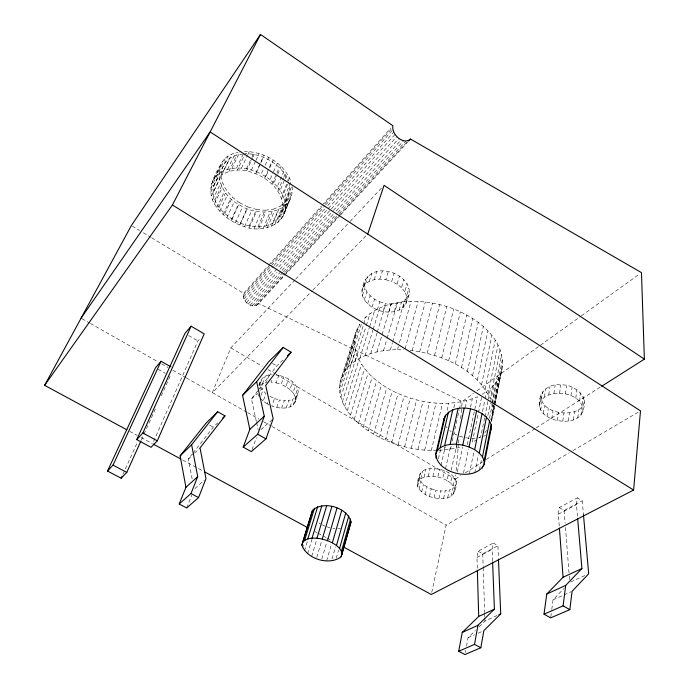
<?xml version="1.0" encoding="UTF-8"?>
<svg xmlns="http://www.w3.org/2000/svg" width="689" height="689" viewBox="0 0 689 689"><rect width="100%" height="100%" fill="white"/><g stroke="black" fill="none" stroke-linecap="round" stroke-linejoin="round"><path stroke-width="0.52" stroke-dasharray="3.44 2.58" d="M220.687 164.766C211.988 178.356 205.753 193.531 216.863 207.518C223.615 216.785 233.657 223.339 244.561 226.655C261.476 233.717 289.208 224.459 285.005 202.48L291.972 185.797C295.908 215.442 255.912 217.535 238.454 204.125C217.311 194.203 208.629 157.368 238.084 152.381M584.341 400.102C584.961 411.996 580.431 419.834 568.33 421.022C559.442 421.883 549.934 419.704 543.225 413.572C532.606 401.248 544.689 381.913 560.786 385.048C575.797 382.989 596.579 403.883 574.557 411.626C562.198 415.613 540.167 410.747 540.977 394.763M436.912 450.554C410.722 450.933 384.195 442.975 363.163 427.214C348.823 416.38 335.491 398.32 340.857 379.441L355.825 332.425L359.71 324.106L344.724 371.302L340.857 379.441M467.331 444.681L477.443 396.735C450.15 408.232 418.214 403.797 392.274 390.732C371.311 380.164 349.03 357.996 355.825 332.425M213.22 192.481C211.799 175.075 232.081 167.194 246.541 170.924C263.637 174.558 281.284 187.322 282.869 205.908C277.271 244.957 215.312 222.926 213.22 192.481L221.16 176.134L221.806 169.167L224.778 163.035L229.902 158.186L236.852 154.982L242.037 154.172M276.289 374.463L455.395 479.139L455.765 474.885M456.144 470.63L458.461 444.043M458.555 442.975L459.115 436.593M460.691 418.516L462.181 401.498L473.498 393.367M491.567 420.953L494.366 405.718M494.917 405.029L502.066 368.658C505.666 336.818 473.653 314.925 446.791 306.562C419.145 298.268 383.842 297.837 362.569 320.264M582.834 412.013C584.608 392.075 547.462 386.34 539.633 402.996M577.468 516.328L576.469 504.606L577.313 497.863L582.231 500.825L583.445 514.571M582.162 404.762L583.247 396.425M580.948 415.252L582.033 406.941M550.795 616.801L551.639 610.428M551.786 609.369L553.06 599.809L563.955 588.458M579.604 401.256L580.715 392.911M577.735 417.947L578.838 409.645M575.763 398.164L576.908 389.828M573.429 419.911L574.557 411.626M559.244 525.974L558.366 514.227L559.279 507.56L577.313 497.863M570.905 395.71L572.077 387.373M568.33 421.022L569.484 412.763M562.775 421.22L563.955 412.978M565.368 394.074L566.573 385.745M557.125 420.505L558.348 412.272M559.546 393.359L560.786 385.048M551.76 418.912L553.017 410.687M553.861 393.626L555.136 385.332M548.702 394.849L550.003 386.563M547.023 416.552L548.306 408.336M543.225 413.572L544.534 405.365M544.439 396.924L545.757 388.665M281.792 212.729L288.734 196.072L289.845 189.234L288.777 182.912M541.347 399.706L542.682 391.464M540.615 410.17L541.942 401.954M539.392 406.57L540.727 398.345M259.348 385.633C259.753 379.071 265.325 374.273 272 374.79M492.583 561.147L492.135 549.417L493.272 543.053L497.906 545.697L498.431 558.478M465.333 652.44L465.721 650.338M466.505 646.118L468.055 637.695L475.401 630.461M477.288 568.201L476.969 557.479L478.149 551.191L493.272 543.053M494.573 404.676L502.557 364.076M491.343 421.823L494.401 406.26M495.219 402.109L502.066 368.658M492.463 417.5L494.711 406.071M489.517 418.197L492.247 404.477M492.454 403.427L496.855 381.267L500.937 373.068M479.458 469.803L481.335 460.312M492.928 413.004L492.721 408.37L493.341 405.244M493.548 404.202L502.41 359.374M490.809 419.722L493.668 405.235M493.875 404.193L499.189 377.279M487.846 415.519L490.379 402.884M490.585 401.825L493.961 384.979L496.855 381.267M492.041 402.6L501.601 354.585M484.582 417.818L480.758 436.723L479.148 437.92M484.798 416.767L490.534 388.407L493.961 384.979M474.781 472.861L478.381 454.981M500.136 349.762L490.267 398.853C476.159 368.641 441.52 354.112 410.093 350.356M488.019 394.065L498.018 344.931M469.338 473.946L474.075 450.864M482.533 411.428L484.892 399.904M485.108 398.862L486.615 391.524L490.534 388.407M485.108 389.302L495.253 340.151M481.585 397.441L472.249 442.372L475.841 440.254M481.551 384.626L491.868 335.457M463.516 472.999L468.563 448.918M269.95 396.364L274.532 398.543L271.81 406.028C277.633 408.103 284.169 409.051 290.112 406.872C296.451 404.581 295.667 396.95 298.311 391.912C296.778 381.525 285.298 376.048 275.85 374.928M295.03 402.505L298.311 391.912M470.501 407.121L472.284 398.802M457.272 472.12L462.638 447.04M431.736 592.402L446.11 525.19L569.217 452.794M477.374 380.07L487.881 330.909M453.405 494.202L456.152 481.12C452.062 471.31 439.78 468.124 430.031 468.701C420.729 468.572 416.664 478.295 417.655 486.313C421.987 495.822 433.906 498.939 443.561 498.509C452.983 498.827 457.151 489.319 456.152 481.12M454.594 491.662L454.507 488.828L453.147 485.883L454.809 478.175M451.045 496.269L452.699 488.604L455.041 486.52L456.23 483.971M453.147 485.883L450.597 483.041L452.277 475.324M447.686 497.734L449.349 490.094L452.699 488.604M443.561 498.509L445.232 490.878L449.349 490.094M451.226 470.32L456.695 445.275M438.91 450.485L456.376 448.186L457.048 445.068M465.204 407.742L466.789 400.49M472.62 375.694L483.334 326.543M450.597 483.041L447.032 480.491L448.728 472.783M445.525 468.753L450.64 445.817M438.936 498.543L440.633 490.93L445.232 490.878M467.314 371.526L478.261 322.409M450.425 449.357L451.123 446.257M452.268 441.089L457.565 417.301M457.797 416.268L459.175 410.058M459.408 409.025L461.019 401.79M447.032 480.491L442.691 478.433L444.414 470.725M441.003 465.506L445.258 446.739M434.13 497.837L435.853 490.232L440.633 490.93M461.509 367.625L472.706 318.551M417.448 483.48C420.178 475.367 430.961 475.694 437.885 477.003L439.634 469.304M444.241 450.15L444.939 447.058M453.836 407.854L455.007 402.695M429.454 496.442L431.202 488.846C425.768 486.598 419.033 482.567 419.282 475.866M438.445 458.702L440.607 449.314M447.135 410.411L448.806 403.211M432.95 476.297L434.725 468.606M455.274 364.025L466.72 314.994M425.208 494.452L426.982 486.856M428.239 476.375L430.031 468.701M424.079 477.219L425.888 469.562M431.305 450.554L442.467 403.332M421.685 491.989L423.477 484.393M420.755 478.769L422.59 471.121M419.101 489.216L420.919 481.62M418.499 480.905L420.333 473.274M417.655 486.313L419.48 478.709M448.651 360.76L460.364 311.798M424.665 450.175L436.025 403.056M340.022 215.416L257.505 304.779C250.805 308.905 241.262 300.645 243.656 293.368L267.943 266.1M417.973 449.417L429.548 402.385M441.709 357.867L453.698 308.973M411.273 448.281L423.063 401.342M434.526 355.378L446.791 306.562M404.615 446.773L416.63 399.913M427.163 353.311L439.703 304.59M361.906 291.369C362.595 277.004 374.36 268.038 388.295 271.63C401.291 273.826 414.881 286.538 406.923 300.395C404.15 313.228 387.304 314.012 377.279 309.826C370.828 307.113 364.714 302.471 362.397 295.624C360.769 289.94 364.722 284.876 365.549 279.372M398.053 444.913L410.291 398.13M419.704 351.7L432.52 303.074M391.628 442.717L404.09 395.994M412.211 350.555L425.302 302.023M385.392 440.193L398.07 393.522M405.063 348.841L418.128 301.455M379.381 437.36L392.274 390.732M373.645 434.242L386.762 387.649M344.724 371.302C356.506 354.792 378.278 349.943 397.467 349.676L398.328 346.593M399.491 342.476L411.057 301.369M336.258 558.211L338.532 550.175M405.692 304.323L409.232 292.291M390.344 349.952L392.403 342.769M392.696 341.744L404.176 301.756M403.022 307.656L405.339 299.569L408 296.236M406.923 300.395L406.622 296.115L408.939 288.011M368.227 430.849L381.551 384.281M332.064 558.891L335.509 546.851M406.622 296.115L404.779 291.791L407.121 283.679M363.163 427.214L376.694 380.664M326.672 560.803L331.443 544.276M399.12 310.153L401.454 302.092L405.339 299.569M404.779 291.791L401.515 287.709L403.892 279.605M383.489 350.701L386.779 339.444M387.08 338.42L397.536 302.617M321.841 558.943L326.974 541.408M394.254 311.686L396.606 303.634L401.454 302.092M358.495 423.365L372.232 376.814M388.742 312.143L391.128 304.099L396.606 303.634M401.515 287.709L397.045 284.178L399.456 276.074M376.961 351.907L391.206 303.935M316.742 557.41L321.625 540.925M354.267 419.317L368.193 372.758M370.82 353.552L376.961 333.192M377.271 332.176L385.246 305.701M311.695 556.324L316.639 539.849M307.63 553.749L311.996 539.332M350.512 415.105L364.61 368.537M397.045 284.178L391.688 281.448L394.134 273.352M382.963 311.506L385.384 303.479L391.128 304.099M365.127 355.619L372.878 330.229M373.188 329.213L379.699 307.888M377.279 309.826L379.734 301.808C372.155 298.69 364.438 292.239 364.507 283.368M304.504 550.89L307.862 539.909M347.265 410.765L361.527 364.162M359.916 358.082L369.304 327.688M369.614 326.672L374.627 310.463M302.531 547.927L303.453 544.93M362.948 287.382C367.366 279.467 377.684 278.201 385.814 279.708L388.295 271.63M344.552 406.312L358.969 359.684M379.846 279.088L382.361 271.027M342.407 401.799L356.962 355.119M355.24 360.915L365.954 326.552M366.272 325.535L370.053 313.409M372.069 307.199L374.558 299.198M351.132 364.085L363.491 324.752M363.809 323.744L366.023 316.682M340.848 397.252L355.524 350.52M347.618 367.564L361.294 324.286M367.668 303.815L370.191 295.814M339.892 392.696L354.68 345.912M339.892 383.756L357.453 328.171M339.574 388.191L354.439 341.331M374.205 279.631L376.762 271.587M364.369 299.87L366.927 291.869M369.304 281.293L371.879 273.257M365.463 283.946L368.055 275.919M362.397 295.624L364.981 287.632M295.676 399.482L295.004 396.158L297.648 388.57M293.126 405.029L295.762 397.475L297.657 394.943M295.004 396.158L293.049 392.747L295.71 385.16M290.112 406.872L292.747 399.336L295.762 397.475M286.185 407.931L288.837 400.412L292.747 399.336M293.049 392.747L289.931 389.5L292.618 381.913M281.629 408.146L284.299 400.636L288.837 400.412M289.931 389.5L285.866 386.641L288.588 379.053M276.728 407.492L279.424 399.999L284.299 400.636M285.866 386.641L281.138 384.384L283.885 376.797M269.046 404.719L267.194 403.849L267.883 401.98M271.742 380.345L271.044 382.24L276.074 382.877L278.856 375.307M252.045 449.633L256.411 437.73M267.194 403.849L263.198 401.093L265.971 393.608L262.871 390.448L260.847 387.089L260.063 383.764M261.114 395.124L262.871 390.448M269.227 374.954L266.393 382.507L262.457 383.652L259.503 385.599L262.354 378.08M260.141 388.966L260.847 387.089M262.457 383.652L265.299 376.116M258.788 385.375L260.571 380.69M186.676 507.965L191.749 495.193M294.918 279.889L230.815 347.885L212.35 392.635L312.177 290.758M282.688 216.957L289.595 200.31M284.204 213.693L291.111 197.028M285.375 206.39L292.317 189.708M280.595 219.912L287.511 203.272M285.108 210.145L292.024 193.471M282.869 205.908L289.845 189.234M278.442 218.542L285.384 201.911L288.734 196.072M277.968 222.487L284.893 205.865M285.005 202.48L283.989 198.475L290.999 181.801C284.195 163.069 263.887 151.296 244.406 151.563M274.851 224.648L281.801 208.052M281.56 198.527L288.596 181.862M271.302 226.38L278.278 209.8M273.085 222.978L280.061 206.381L285.384 201.911M267.375 227.646L274.394 211.084M283.989 198.475L282.335 194.47L287.735 181.715M288.148 180.733L289.389 177.788M266.1 225.785L273.154 209.223L280.061 206.381M263.146 228.421L270.209 211.885M282.335 194.47L280.078 190.508L284.678 179.726M285.091 178.744L287.184 173.843M277.891 191.094L283.351 178.356M283.773 177.383L285.031 174.438C276.16 161.527 260.795 153.63 245.155 153.69L237.352 170.166M258.668 228.714L265.79 212.203M280.078 190.508L277.236 186.685L284.411 170.028M257.97 226.793L265.11 210.274L273.154 209.223M254.034 228.515L261.209 212.023M277.236 186.685L273.869 183.05L277.279 175.221M277.71 174.239L281.112 166.411M272.103 184.152L279.364 167.513M273.869 183.05L270.036 179.683L273.051 172.844M273.481 171.862L277.348 163.06M249.306 227.826L256.541 211.351M153.604 441.468L197.924 340.934L200.714 337.782M249.211 225.958L256.472 209.49L265.11 210.274M244.561 226.655L251.864 210.205M264.576 178.193L271.974 161.588M270.036 179.683L265.799 176.651L267.969 171.768M269.709 167.858L273.188 160.046M265.799 176.651L261.234 174.007L263.431 169.124M265.187 165.222L268.701 157.419M240.392 223.348L247.764 206.915L256.472 209.49M239.867 225.036L247.239 208.603M141.366 440.021L143.57 435.112M144.018 434.13L155.507 408.62M161.252 395.856L170.967 374.273M235.302 222.978L242.743 206.571M122.918 474.316L137.49 442.114M212.651 181.121C220.919 165.704 242.158 165.799 256.429 171.794L263.973 155.232M255.843 173.671L263.379 157.109M232.047 219.128L239.557 202.73C230.341 196.649 222.452 187.451 221.16 176.134M230.944 220.523L238.454 204.125M251.459 170.071L255.498 161.312M255.946 160.339L259.081 153.526M226.853 217.698L234.441 201.326M246.438 168.848L251.416 158.169M251.873 157.195L254.138 152.338M246.541 170.924L252.415 158.298M252.863 157.325L254.215 154.414M223.107 214.563L230.763 198.199M224.726 213.556L232.365 197.183M219.757 211.153L227.473 194.798M241.443 168.168L247.385 155.559M247.842 154.586L249.211 151.675M218.904 206.976L226.664 190.62M216.863 207.518L224.648 191.18M236.577 168.038L243.94 152.536M214.477 203.729L222.314 187.391M231.926 168.443L239.806 151.993M214.968 199.793L222.831 183.446M228.946 171.415L236.852 154.982M212.643 199.836L220.532 183.507M227.568 169.391L235.5 152.967M211.394 195.909L219.326 179.571M223.581 170.855L231.556 154.448M221.936 174.584L229.902 158.186M213.823 185.522L228.05 156.412M210.756 191.998L218.732 175.669M214.537 177.986L222.564 161.622M211.385 184.549L219.403 168.202M210.748 188.192L225.036 158.815M256.368 421.539L251.476 399.009L257.324 391.378M257.97 390.534L276.806 365.954L284.324 358.702M192.119 478.846L188.381 458.995L192.309 453.973M192.963 453.138L213.254 427.197L217.664 422.951M484.849 432.692L486.623 430.53M268.65 265.299L321.496 205.951M322.211 205.15L390.766 128.154M243.234 295.099L270.398 264.645M271.113 263.844L321.858 206.95M324.717 203.746L392.609 127.611M243.32 297.011L324.907 205.778M325.621 204.977L392.902 129.756M243.915 298.992L273.309 266.238M274.024 265.437L324.924 208.733M327.792 205.537L393.755 132.047M244.965 300.912L272.99 269.83M275.858 266.643L395.116 134.338M246.429 302.66L330.668 209.628M331.392 208.827L396.916 136.474M248.195 304.107L277.064 272.388M279.949 269.21L332.632 211.308M333.355 210.515L399.026 138.334M257.505 304.779L258.633 303.539L462.181 401.498M250.159 305.184L281.258 271.156M281.982 270.364L333.33 214.176M336.223 211.015L401.308 139.789M252.2 305.813L282.636 272.646M283.36 271.854L336.973 213.409M337.696 212.625L403.633 140.754M254.189 305.95L284.66 272.835M285.392 272.052L338.359 214.494M339.083 213.711L405.847 141.176M255.989 305.597L285.186 273.946M285.918 273.154L407.81 141.012M340.754 214.632L409.395 140.298M295.65 279.114L349.435 222.056M350.167 221.281L383.325 186.108M312.927 289.991L367.719 234.079M479.07 626.844L484.953 621.065L497.01 615.57M188.381 458.995L193.816 453.827M194.591 453.095L200.025 447.928M251.476 399.009L257.471 393.307M260.468 390.456L264.223 386.891M194.884 488.587L204.392 480.104M260.898 429.721L273.171 418.766M476.977 390.87L539.642 345.826M540.512 345.198L580.543 316.423M581.413 315.795L639.728 273.886M482.24 394.306L486.615 391.524M455.395 479.139L460.846 475.677M465.394 472.792L482.653 461.828M486.288 459.52L535.344 428.377M536.257 427.8L600.765 386.839M572.921 450.615L640.494 410.877M478.149 551.191L482.731 553.775L497.906 545.697M559.279 507.56L564.136 510.454L582.231 500.825M476.969 557.479L492.135 549.417M558.366 514.227L576.469 504.606M483.73 436.258L485.487 435.422M570.707 581.972L585.848 575.074M468.055 637.695L474.557 634.802M478.269 633.139L481.981 631.486M553.06 599.809L571.121 591.765M456.376 448.186L462.018 446.618M478.433 437.877L480.207 437.489M471.741 438.419L475.677 438.299M337.825 528.79L340.667 528.799M397.467 349.676L403.737 349.848M465.669 437.773L469.734 438.316M332.908 528.308L334.923 528.627M385.814 279.708L391.688 281.448M379.734 301.808L385.384 303.479M459.735 436.18L463.671 437.343M276.074 382.877L281.138 384.384M274.532 398.543L279.424 399.999M437.885 477.003L442.691 478.433M431.202 488.846L435.853 490.232M326.905 526.801L329.902 527.696M322.202 524.82L324.975 526.086M256.429 171.794L261.234 174.007M454.318 433.734L456.979 435.026M239.557 202.73L247.764 206.915M129.713 431.357L137.275 435.448M141.056 437.498L152.398 443.63M182.654 460.002L203.453 471.25M315.002 531.598L316.897 532.623M317.844 533.131L326.353 537.739M327.292 538.247L330.134 539.78M209.645 425.191L213.254 427.197M158.169 369.252L165.282 373.274M82 318.723L89.492 322.969M90.38 323.477L157.824 361.716M161.57 363.835L168.125 367.556M172.801 370.208L185.901 377.641M186.28 377.856L246.748 412.143M247.678 412.668L258.909 419.041M263.594 421.694L271.078 425.94M272.017 426.474L446.11 525.19M188.657 335.543L197.924 340.934M230.815 347.885L262.371 366.324M267.935 369.58L275.359 373.92M272.474 363.404L276.806 365.954M132.288 226.104L139.652 230.548M143.329 232.77L150.693 237.223M151.614 237.774L243.656 293.368M318.895 522.856L320.48 523.881M449.771 430.599L451.235 431.684M260.692 398.561L263.198 401.093M445.878 426.362L447.144 427.843M259.555 397.097L258.022 394.582L257.221 391.257M285.031 174.438L288.148 180.931M256.592 422.555L258.151 429.729M491.834 403.642L492.721 408.37M564.136 510.454L565.126 523.149M565.462 527.378L569.183 574.996M569.269 576.056L569.682 581.344M482.731 553.775L483.153 566.591M483.187 567.658L484.668 612.521M484.703 613.589L484.806 616.793M484.841 617.861L484.953 621.065"/><path stroke-width="1.03" d="M484.109 464.627L484.134 460.812L491.223 424.743C485.495 407.776 452.148 400.395 444 418.593L435.741 454.154C437.153 473.92 474.799 482.326 484.109 464.627L491.162 428.618L491.223 424.743M343.372 546.945L431.288 594.504L633.622 490.043L640.494 410.877L210.145 131.943L81.069 318.189M577.649 518.455L581.912 568.537L563.085 577.27L546.782 594.013L544 614.175L550.649 617.869L569.846 609.653L572.068 591.343L588.69 573.782L583.445 514.571M544 614.175L563.102 605.864L565.686 585.417L581.912 568.537M492.618 562.215L494.409 609.154L478.726 616.431L462.259 632.433L458.702 651.26L464.946 654.55L480.844 647.746L483.833 630.659L500.722 613.873L498.474 559.546M458.702 651.26L474.523 644.387L477.951 625.302L494.409 609.154M482.438 468.055L482.834 465.997M484.134 460.812L482.489 456.867L489.646 420.755M482.489 456.867L479.268 453.069L486.529 416.94M479.268 453.069L474.678 449.684L482.076 413.555M474.678 449.684L469.045 446.954L476.607 410.859M469.045 446.954L462.775 445.094L470.492 409.051M435.741 454.154C438.17 445.576 448.642 443.957 456.307 444.216L464.188 408.241M450.106 444.396L458.133 408.499M444.62 445.602L452.759 409.8M440.211 447.747L448.436 412.031M437.188 450.666L445.456 415.036M435.93 457.961L436.413 455.868M301.868 545.068L312.487 510.377C323.537 500.335 347.351 507.405 351.046 521.892L341.124 556.807C329.402 565.893 306.639 559.132 301.868 545.068L312.487 510.377M341.977 554.283L341.451 551.415L350.572 518.972M341.124 556.807L351.046 521.892M341.451 551.415L339.582 548.41L348.772 515.923M339.582 548.41L336.473 545.473L345.757 512.961M336.473 545.473L332.348 542.811L341.735 510.291M332.348 542.811L327.482 540.615L336.99 508.112M302.557 542.493C307.251 536.791 315.751 537.894 322.228 539.039L331.848 506.579M316.949 538.204L326.681 505.795M312.031 538.161L321.849 505.821M307.811 538.91L317.698 506.639M304.581 540.391L314.503 508.198M367.719 234.079L384.057 185.324L644.37 359.15L601.669 386.262M265.954 438.859L273.171 418.766L265.721 385.47L291.094 352.174L283.179 347.471L269.011 361.372L242.562 395.374L249.831 429.35L243.191 447.109L251.313 451.622L265.954 438.859L257.695 434.216L243.191 447.109M257.695 434.216L264.283 416.234L256.661 381.706L283.179 347.471M198.57 497.596L205.977 478.691L200.025 447.928L225.01 415.872L217.681 411.755L206.037 423.184L180.113 455.903L185.944 487.312L179.192 504.029L186.676 507.965L198.57 497.596L190.974 493.548L179.192 504.029M190.974 493.548L197.717 476.633L191.628 444.732L217.681 411.755M157.299 440.831L204.194 333.855L191.103 326.207L184.945 333.39L136.741 439.616L151.02 447.325L157.299 440.831L142.881 433.002L136.741 439.616M142.881 433.002L191.103 326.207M170.932 366.858L161.062 361.251L155.499 367.745L107.501 471.052L121.152 478.218L126.785 472.404L140.918 441.003M121.152 478.218L122.039 476.271M107.501 471.052L113.013 465.127L161.062 361.251M490.335 430.367L491.162 428.618M126.871 429.824L44.63 385.332L172.414 205.003L260.494 34.45L392.911 125.742C391.154 134.088 403.194 145.482 410.523 139.066L641.468 272.629L644.37 359.15M44.63 385.332L131.366 225.544L260.494 34.45M409.059 140.642L410.523 139.066M180.113 455.903L191.628 444.732M242.562 395.374L256.661 381.706M222.805 417.999L225.01 415.872M287.339 355.8L291.094 352.174M185.944 487.312L197.717 476.633M249.831 429.35L264.283 416.234M498.862 614.717L500.722 613.873M462.259 632.433L477.951 625.302M546.782 594.013L565.686 585.417M456.307 444.216L462.775 445.094M322.228 539.039L327.482 540.615M113.013 465.127L126.785 472.404M474.523 644.387L480.844 647.746M153.346 444.147L180.759 458.977M204.4 471.758L307.44 527.507M563.102 605.864L569.846 609.653M172.414 205.003L633.622 490.043M559.408 528.119L563.085 577.27M444 418.593L444.078 420.523M477.348 570.337L478.726 616.431"/></g></svg>
